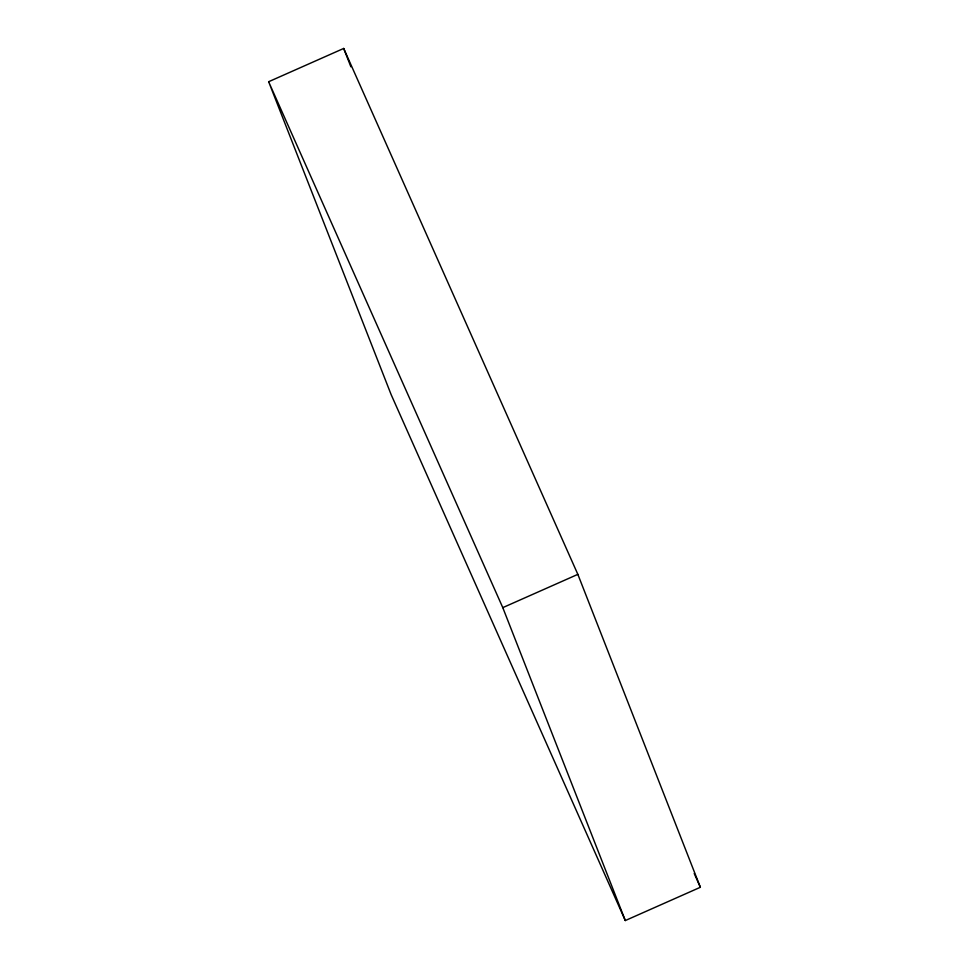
<?xml version="1.0" encoding="UTF-8"?>
<svg xmlns="http://www.w3.org/2000/svg" width="969" height="969" viewBox="0 0 969 969"><rect width="100%" height="100%" fill="white"/><g stroke="black" fill="none" stroke-linecap="round" stroke-linejoin="round"><path stroke-width="1.45" d="M268.643 81.723L343.692 48.45L577.851 574.363L700.357 887.277L625.308 920.55L391.149 394.637L268.643 81.723L502.79 607.636L625.308 920.55M502.79 607.636L577.851 574.363M694.216 873.481L700.357 887.277M343.692 48.45L350.875 66.776"/></g></svg>
